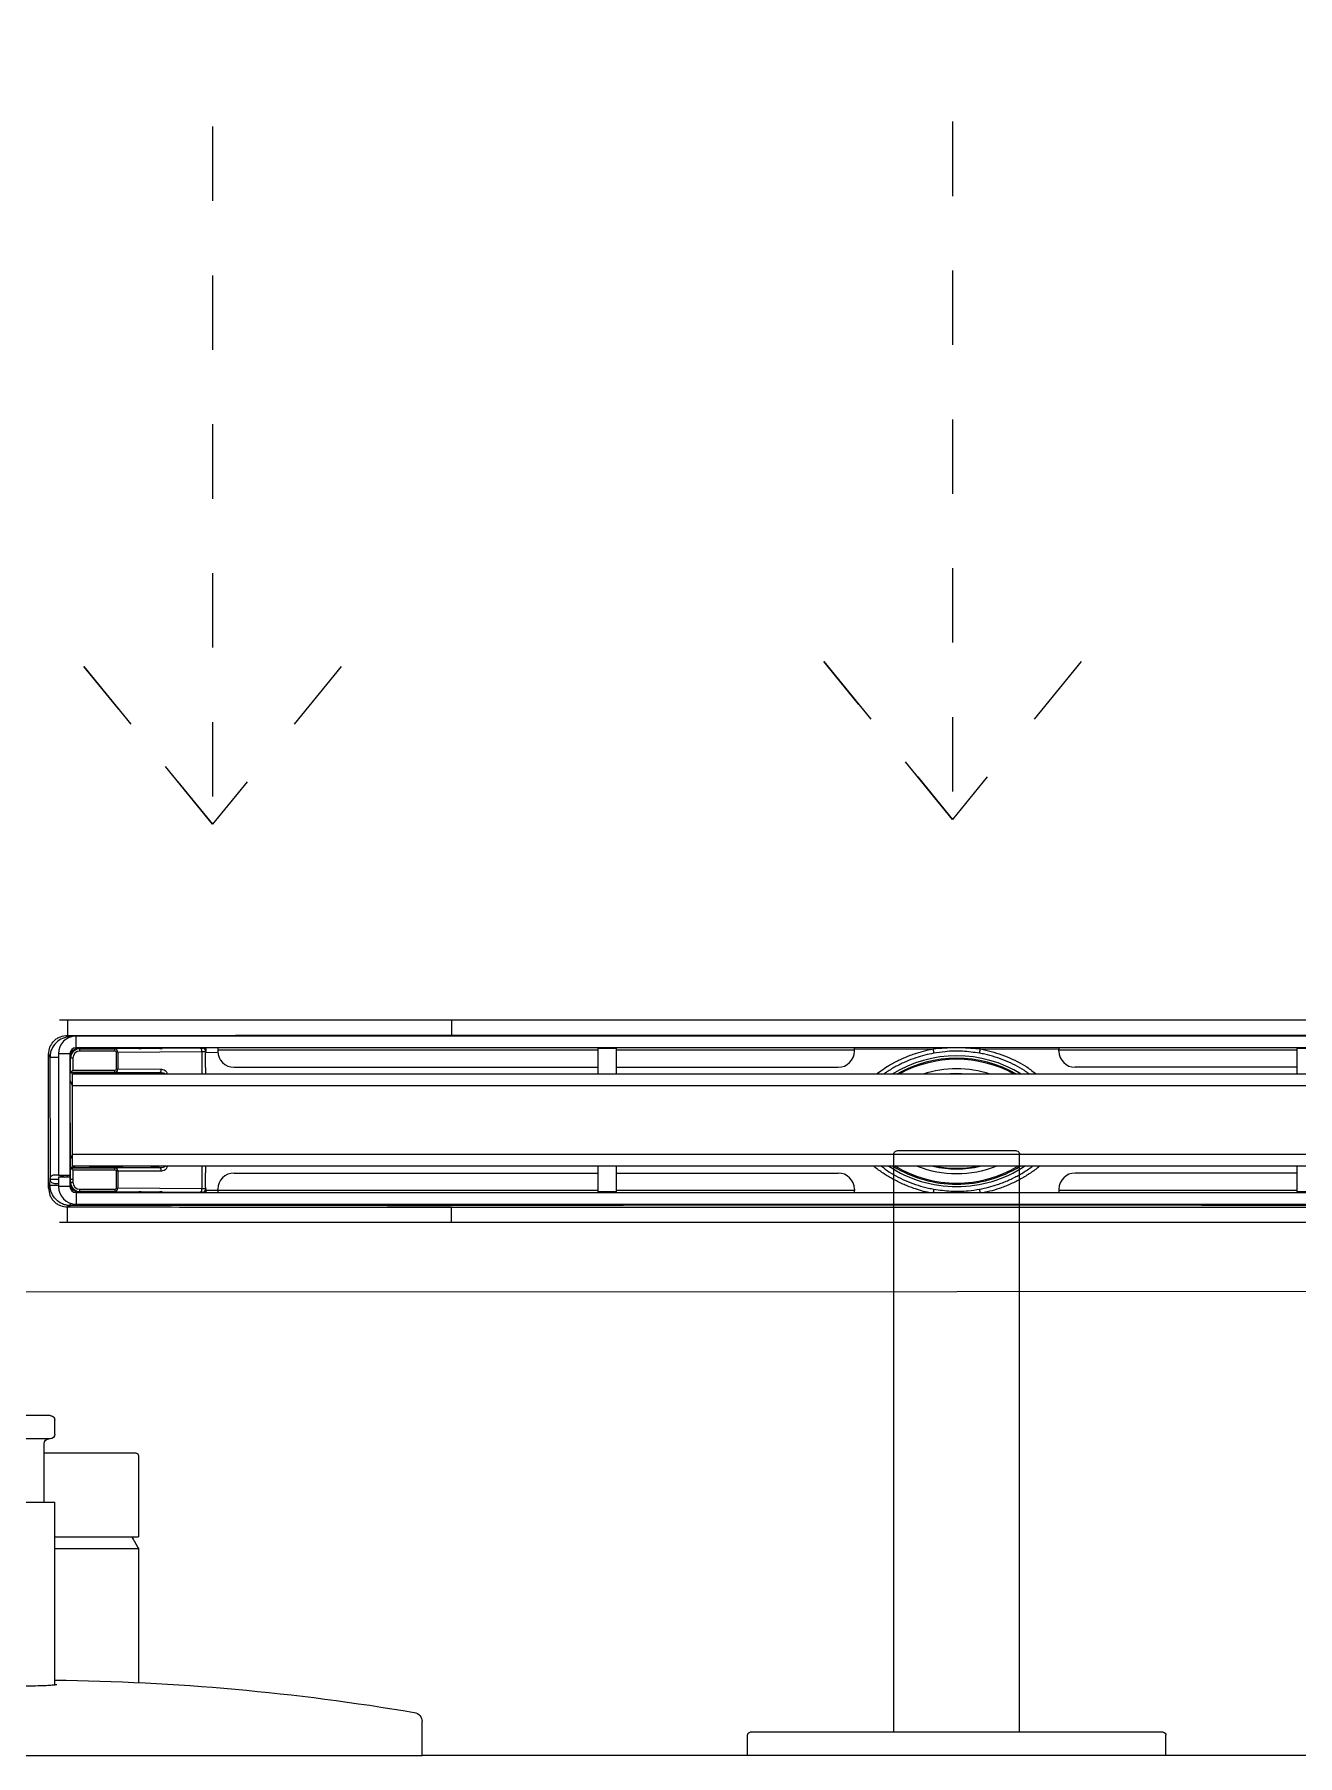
# Model space of a CAD drawing. Header units: millimetres. Extents: x 699029 to 727993, y 4486031 to 4516039.
# Drawn here: x 723900.01 to 723927.18, y 4490904.51 to 4490941.51 of the extents above; entities that cross this region are included whole.
import ezdxf

# ---------------------------------------------------------------- set-up
doc = ezdxf.new("R2010")
doc.units = ezdxf.units.MM
doc.set_wipeout_variables(frame=1)
doc.linetypes.add('AI-Linetype-22', pattern=[3.2004, 1.6002, -1.6002])
doc.layers.add('Deko_Vitrifiye', color=135, linetype='Continuous')
doc.layers.add('Deko_Zemin Seramik5', color=155, linetype='Continuous')

# ---------------------------------------------------------------- blocks, each defined once
blk = doc.blocks.new('A$C7972de8d')
at = {"linetype": 'Continuous'}
blk.add_wipeout([(983.72, 415), (991.03, 415), (991.59, 415.08), (992.01, 415.25), (992.33, 415.47), (992.57, 415.72), (992.74, 415.96), (992.88, 416.24), (992.98, 416.53), (993.55, 419.92), (994.38, 425.25), (994.97, 429.29), (995.91, 436.16), (997.1, 446.24), (997.99, 455.2), (999, 468.35), (999.42, 476), (1028.22, 476), (1030.72, 477.47), (1030.72, 476), (1048.22, 476), (1048.35, 476.02), (1048.43, 476.04), (1048.52, 476.1), (1048.58, 476.15), (1048.63, 476.21), (1048.67, 476.29), (1048.71, 476.38), (1048.72, 476.48), (1048.72, 476.58), (1048.72, 496.25), (1050.72, 496.25), (1050.91, 496.25), (1051.1, 496.21), (1051.21, 496.17), (1051.34, 496.11), (1051.42, 496.05), (1051.5, 495.98), (1051.59, 495.89), (1051.66, 495.79), (1051.7, 495.72), (1051.74, 495.65), (1051.77, 495.58), (1051.79, 495.5), (1051.81, 495.42), (1051.82, 495.34), (1051.82, 495.25), (1051.82, 495), (1051.84, 494.8), (1051.87, 494.7), (1051.92, 494.57), (1051.97, 494.48), (1052.03, 494.39), (1052.11, 494.29), (1052.25, 494.18), (1052.37, 494.11), (1052.51, 494.05), (1052.67, 494.01), (1052.89, 494), (1055.82, 494), (1055.94, 494.01), (1056.03, 494.02), (1056.09, 494.04), (1056.18, 494.07), (1056.26, 494.1), (1056.33, 494.14), (1056.44, 494.21), (1056.5, 494.27), (1056.58, 494.34), (1056.62, 494.4), (1056.68, 494.48), (1056.73, 494.59), (1056.77, 494.68), (1056.8, 494.77), (1056.81, 494.86), (1056.82, 495), (1056.82, 495.49), (1056.82, 497.21), (1056.82, 505), (1056.81, 505.15), (1056.79, 505.24), (1056.76, 505.34), (1056.73, 505.43), (1056.67, 505.53), (1056.59, 505.64), (1056.53, 505.71), (1056.46, 505.77), (1056.38, 505.83), (1056.33, 505.86), (1056.23, 505.91), (1056.12, 505.95), (1056.03, 505.98), (1055.91, 506), (1055.72, 506), (1055.53, 506), (1052.82, 506), (1052.75, 506), (1052.63, 505.98), (1052.52, 505.95), (1052.35, 505.88), (1052.22, 505.8), (1052.11, 505.71), (1052.04, 505.63), (1051.96, 505.51), (1051.9, 505.39), (1051.85, 505.24), (1051.83, 505.15), (1051.82, 505.05), (1051.82, 504.75), (1051.81, 504.57), (1051.76, 504.41), (1051.65, 504.2), (1051.53, 504.04), (1051.38, 503.92), (1051.2, 503.82), (1051.01, 503.77), (1050.89, 503.75), (1050.67, 503.75), (1048.72, 503.75), (1048.72, 523.5), (1048.72, 523.57), (1048.7, 523.66), (1048.66, 523.75), (1048.63, 523.79), (1048.6, 523.83), (1048.58, 523.85), (1048.5, 523.92), (1048.41, 523.96), (1048.38, 523.97), (1048.32, 523.99), (1048.22, 524), (1048.12, 524), (1030.72, 524), (1030.72, 522.53), (1028.22, 524), (999.42, 524), (999.16, 528.98), (998.84, 533.99), (998.29, 541.34), (997.6, 548.94), (996.47, 559.32), (995.57, 566.42), (994.63, 573.1), (993.74, 578.84), (993.01, 583.33), (992.84, 583.86), (992.57, 584.28), (992.33, 584.53), (991.91, 584.8), (991.34, 584.98), (991.03, 585), (983.72, 585)], dxfattribs=at).dxf.layer = 'Deko_Vitrifiye'
at = {"layer": 'Deko_Vitrifiye', "linetype": 'Continuous'}
for p, q in [((983.72, 415), (983.72, 585)), ((983.72, 585), (991.03, 585)), ((1028.22, 524), (999.33, 524)), ((1028.22, 506), (1028.22, 524)), ((1048.22, 524), (1030.72, 524)), ((1030.72, 506), (1030.72, 524)), ((1048.72, 523.5), (1048.72, 503.75)), ((998.95, 506), (1038.22, 506)), ((1038.22, 494), (1038.22, 506)), ((1038.22, 503.75), (1050.82, 503.75)), ((1051.82, 505), (1051.82, 495)), ((1052.82, 506), (1055.82, 506)), ((1056.82, 505), (1056.82, 495)), ((1038.22, 496.25), (1050.82, 496.25)), ((1048.72, 496.25), (1048.72, 476.5)), ((998.95, 494), (1038.22, 494)), ((1028.22, 494), (1028.22, 476)), ((1030.72, 494), (1030.72, 476)), ((1052.82, 494), (1055.82, 494)), ((1028.22, 476), (999.33, 476)), ((1048.22, 476), (1030.72, 476)), ((983.72, 415), (991.03, 415))]:
    blk.add_line(p, q, dxfattribs=at)
for points in [[(998.73, 500), (998.73, 500.18), (998.74, 500.75), (998.74, 501.31), (998.75, 501.85), (998.76, 502.37), (998.77, 502.86), (998.78, 503.32), (998.8, 503.76), (998.82, 504.16), (998.84, 504.54), (998.86, 504.88), (998.88, 505.19), (998.9, 505.47), (998.92, 505.71), (998.94, 505.93), (998.96, 506.11), (998.98, 506.25), (999, 506.37), (999.02, 506.45), (999.02, 506.46)], [(999.03, 493.51), (999.03, 493.52), (999.02, 493.56), (999, 493.64), (998.98, 493.75), (998.96, 493.9), (998.94, 494.09), (998.92, 494.3), (998.9, 494.55), (998.87, 494.83), (998.85, 495.14), (998.84, 495.48), (998.82, 495.85), (998.8, 496.25), (998.78, 496.68), (998.77, 497.14), (998.76, 497.62), (998.75, 498.13), (998.74, 498.67), (998.74, 499.22), (998.73, 499.79), (998.73, 500)]]:
    blk.add_lwpolyline(points, dxfattribs=at)
for centre, radius, start, end in [((991.03, 583), 2, 9.5941, 90), ((500, 500), 500, 0.6879, 9.5941), ((1015.76, 499.93), 27.1, 56.4313, 62.6265), ((1048.22, 523.5), 0.5, 0, 90), ((1050.82, 504.75), 1, 270, 0), ((1052.82, 505), 1, 90, 180), ((1055.82, 505), 1, 0, 90), ((1050.82, 495.25), 1, 0, 90), ((500, 500), 500, 350.4059, 359.3121), ((1052.82, 495), 1, 180, 270), ((1055.82, 495), 1, 270, 0), ((1015.76, 500.07), 27.1, 297.3735, 303.5687), ((1048.22, 476.5), 0.5, 270, 0), ((991.03, 417), 2, 270, 350.4059)]:
    blk.add_arc(centre, radius, start, end, dxfattribs=at)
blk = doc.blocks.new('A$C29e923fa')
at = {"layer": 'Deko_Vitrifiye', "linetype": 'Continuous'}
for p, q in [((0, 90), (0, 0)), ((0, 90), (4.4, 90)), ((5, 89.4), (5, 0.6)), ((5, 58.5), (129.4, 58.5)), ((130, 57.9), (130, 32.1)), ((5, 31.5), (129.4, 31.5)), ((0, 0), (4.4, 0))]:
    blk.add_line(p, q, dxfattribs=at)
for centre, start, end in [((4.4, 89.4), 0, 90), ((129.4, 57.9), 0, 90), ((129.4, 32.1), 270, 0), ((4.4, 0.6), 270, 0)]:
    blk.add_arc(centre, 0.6, start, end, dxfattribs=at)

msp = doc.modelspace()

# ---------------------------------------------------------------- linework, layer by layer
at = {"layer": 'Deko_Zemin Seramik5'}
for p, q in [((723939.152, 4490920.316), (723900.552, 4490920.316)), ((723900.793, 4490919.961), (723900.725, 4490919.989)), ((723900.909, 4490919.724), (723900.909, 4490919.974)), ((723938.795, 4490919.974), (723900.909, 4490919.974)), ((723908.984, 4490919.996), (723930.72, 4490919.996)), ((723900.321, 4490916.707), (723900.321, 4490919.585)), ((723900.321, 4490919.585), (723900.349, 4490919.517)), ((723900.779, 4490919.594), (723900.529, 4490919.594)), ((723900.529, 4490919.594), (723900.529, 4490916.979)), ((723900.779, 4490919.594), (723900.779, 4490916.979)), ((723938.795, 4490919.724), (723900.909, 4490919.724)), ((723900.992, 4490919.703), (723900.98, 4490919.716)), ((723902.131, 4490919.716), (723900.98, 4490919.716)), ((723900.992, 4490919.653), (723900.992, 4490919.703)), ((723900.992, 4490919.703), (723901.745, 4490919.703)), ((723901.745, 4490919.653), (723900.992, 4490919.653)), ((723903.578, 4490919.715), (723901.745, 4490919.703)), ((723901.745, 4490919.653), (723901.745, 4490919.703)), ((723901.808, 4490919.633), (723901.779, 4490919.633)), ((723901.779, 4490919.262), (723901.779, 4490919.633)), ((723901.808, 4490919.633), (723903.619, 4490919.645)), ((723901.808, 4490919.633), (723901.808, 4490919.262)), ((723902.131, 4490919.724), (723902.131, 4490919.716)), ((723902.26, 4490919.718), (723902.131, 4490919.718)), ((723902.26, 4490919.724), (723902.26, 4490919.711)), ((723902.26, 4490919.711), (723902.261, 4490919.71)), ((723902.261, 4490919.71), (723902.261, 4490919.724)), ((723902.311, 4490919.724), (723902.311, 4490919.709)), ((723902.71, 4490919.709), (723902.311, 4490919.709)), ((723902.71, 4490919.709), (723902.71, 4490919.724)), ((723902.76, 4490919.724), (723902.76, 4490919.71)), ((723902.761, 4490919.711), (723902.76, 4490919.71)), ((723902.76, 4490919.71), (723902.76, 4490919.71)), ((723902.761, 4490919.711), (723902.761, 4490919.724)), ((723902.89, 4490919.718), (723902.761, 4490919.718)), ((723902.89, 4490919.716), (723902.89, 4490919.724)), ((723903.632, 4490919.716), (723902.89, 4490919.716)), ((723903.586, 4490919.713), (723903.578, 4490919.715)), ((723903.594, 4490919.709), (723903.586, 4490919.713)), ((723903.601, 4490919.703), (723903.594, 4490919.709)), ((723903.607, 4490919.694), (723903.601, 4490919.703)), ((723903.612, 4490919.683), (723903.607, 4490919.694)), ((723903.616, 4490919.671), (723903.612, 4490919.683)), ((723903.618, 4490919.658), (723903.616, 4490919.671)), ((723903.619, 4490919.645), (723903.618, 4490919.658)), ((723903.619, 4490919.645), (723903.619, 4490919.159)), ((723903.632, 4490919.716), (723903.632, 4490919.716)), ((723903.697, 4490919.299), (723903.697, 4490919.615)), ((723903.702, 4490919.724), (723903.702, 4490919.646)), ((723903.702, 4490919.615), (723903.702, 4490919.646)), ((723903.702, 4490919.646), (723903.702, 4490919.646)), ((723903.702, 4490919.626), (723903.964, 4490919.629)), ((723903.959, 4490919.724), (723903.959, 4490919.678)), ((723903.959, 4490919.678), (723903.959, 4490919.654)), ((723903.959, 4490919.678), (723912.134, 4490919.678)), ((723912.134, 4490919.709), (723912.134, 4490919.159)), ((723912.534, 4490919.709), (723912.134, 4490919.709)), ((723912.164, 4490919.724), (723912.164, 4490919.709)), ((723912.504, 4490919.709), (723912.504, 4490919.724)), ((723912.534, 4490919.159), (723912.534, 4490919.709)), ((723912.534, 4490919.678), (723917.652, 4490919.678)), ((723917.652, 4490919.678), (723917.652, 4490919.724)), ((723917.652, 4490919.697), (723919.343, 4490919.698)), ((723917.652, 4490919.654), (723917.652, 4490919.678)), ((723920.045, 4490919.724), (723920.361, 4490919.698)), ((723920.361, 4490919.698), (723922.052, 4490919.697)), ((723922.052, 4490919.724), (723922.052, 4490919.678)), ((723922.052, 4490919.654), (723922.052, 4490919.678)), ((723922.052, 4490919.678), (723927.17, 4490919.678)), ((723927.17, 4490919.709), (723927.17, 4490919.159)), ((723927.57, 4490919.709), (723927.17, 4490919.709)), ((723900.349, 4490919.517), (723900.352, 4490916.912)), ((723900.78, 4490919.516), (723900.792, 4490919.503)), ((723900.78, 4490919.048), (723900.78, 4490919.516)), ((723900.786, 4490919.186), (723900.792, 4490919.192)), ((723901.203, 4490919.186), (723900.786, 4490919.186)), ((723900.786, 4490919.012), (723900.786, 4490919.184)), ((723900.786, 4490919.184), (723900.874, 4490919.184)), ((723900.842, 4490919.503), (723900.792, 4490919.503)), ((723900.792, 4490919.192), (723900.792, 4490919.503)), ((723900.842, 4490919.242), (723900.792, 4490919.192)), ((723901.745, 4490919.192), (723900.792, 4490919.192)), ((723900.842, 4490919.503), (723900.842, 4490919.242)), ((723900.842, 4490919.242), (723901.745, 4490919.242)), ((723900.874, 4490919.184), (723900.886, 4490919.159)), ((723901.203, 4490919.186), (723901.208, 4490919.191)), ((723901.208, 4490919.191), (723901.308, 4490919.191)), ((723901.307, 4490919.191), (723901.307, 4490919.184)), ((723901.307, 4490919.191), (723901.307, 4490919.184)), ((723901.307, 4490919.184), (723901.308, 4490919.184)), ((723901.308, 4490919.191), (723901.308, 4490919.191)), ((723901.308, 4490919.191), (723901.308, 4490919.184)), ((723901.308, 4490919.184), (723901.358, 4490919.184)), ((723901.358, 4490919.192), (723901.753, 4490919.192)), ((723901.358, 4490919.192), (723901.358, 4490919.184)), ((723901.358, 4490919.184), (723901.758, 4490919.184)), ((723901.358, 4490919.184), (723901.358, 4490919.164)), ((723901.745, 4490919.192), (723901.745, 4490919.242)), ((723901.745, 4490919.192), (723901.753, 4490919.192)), ((723901.758, 4490919.192), (723901.758, 4490919.184)), ((723901.758, 4490919.184), (723901.808, 4490919.184)), ((723901.758, 4490919.164), (723901.758, 4490919.184)), ((723901.808, 4490919.262), (723901.779, 4490919.262)), ((723901.806, 4490919.191), (723902.697, 4490919.186)), ((723902.738, 4490919.256), (723901.808, 4490919.262)), ((723901.808, 4490919.184), (723901.808, 4490919.191)), ((723901.808, 4490919.191), (723901.808, 4490919.184)), ((723901.808, 4490919.191), (723901.913, 4490919.191)), ((723901.808, 4490919.191), (723901.808, 4490919.191)), ((723901.808, 4490919.191), (723901.808, 4490919.184)), ((723901.808, 4490919.184), (723901.808, 4490919.184)), ((723901.913, 4490919.191), (723901.918, 4490919.186)), ((723902.697, 4490919.186), (723901.918, 4490919.186)), ((723902.524, 4490919.159), (723902.535, 4490919.184)), ((723902.535, 4490919.184), (723902.697, 4490919.184)), ((723902.686, 4490919.159), (723902.697, 4490919.184)), ((723902.705, 4490919.187), (723902.697, 4490919.186)), ((723902.712, 4490919.191), (723902.705, 4490919.187)), ((723902.719, 4490919.198), (723902.712, 4490919.191)), ((723902.726, 4490919.206), (723902.719, 4490919.198)), ((723902.731, 4490919.217), (723902.726, 4490919.206)), ((723902.735, 4490919.229), (723902.731, 4490919.217)), ((723902.737, 4490919.242), (723902.735, 4490919.229)), ((723902.738, 4490919.256), (723902.737, 4490919.242)), ((723903.702, 4490919.159), (723903.702, 4490919.298)), ((723904.309, 4490919.305), (723912.134, 4490919.305)), ((723912.534, 4490919.305), (723917.302, 4490919.305)), ((723927.17, 4490919.305), (723922.402, 4490919.305)), ((723900.78, 4490919.048), (723900.779, 4490919.048)), ((723900.784, 4490919.044), (723900.78, 4490919.048)), ((723900.784, 4490919.042), (723900.784, 4490919.044)), ((723900.784, 4490918.675), (723900.784, 4490919.042)), ((723900.786, 4490919.012), (723900.786, 4490919.012)), ((723900.786, 4490918.625), (723900.786, 4490919.012)), ((723900.786, 4490919.012), (723900.834, 4490918.902)), ((723900.786, 4490919.012), (723900.834, 4490918.902)), ((723938.87, 4490919.159), (723900.834, 4490919.159)), ((723900.834, 4490918.909), (723900.834, 4490919.159)), ((723938.87, 4490918.909), (723900.834, 4490918.909)), ((723900.834, 4490917.428), (723900.834, 4490918.909)), ((723901.203, 4490919.166), (723901.319, 4490919.166)), ((723901.328, 4490919.164), (723901.327, 4490919.164)), ((723901.358, 4490919.164), (723901.328, 4490919.164)), ((723901.758, 4490919.164), (723901.358, 4490919.164)), ((723901.788, 4490919.164), (723901.758, 4490919.164)), ((723901.788, 4490919.164), (723901.788, 4490919.164)), ((723901.797, 4490919.166), (723901.918, 4490919.166)), ((723919.824, 4490919.171), (723919.611, 4490919.159)), ((723920.092, 4490919.159), (723919.824, 4490919.171)), ((723900.785, 4490918.675), (723900.779, 4490918.675)), ((723900.779, 4490918.625), (723900.786, 4490918.625)), ((723900.781, 4490918.225), (723900.779, 4490918.225)), ((723900.779, 4490918.175), (723900.78, 4490918.175)), ((723900.78, 4490918.161), (723900.779, 4490918.161)), ((723900.779, 4490918.111), (723900.781, 4490918.111)), ((723900.781, 4490917.124), (723900.781, 4490918.225)), ((723900.781, 4490918.111), (723900.781, 4490916.724)), ((723900.786, 4490917.711), (723900.779, 4490917.711)), ((723900.786, 4490917.324), (723900.786, 4490917.711)), ((723900.779, 4490917.661), (723900.785, 4490917.661)), ((723900.784, 4490917.294), (723900.784, 4490917.661)), ((723900.834, 4490917.435), (723900.786, 4490917.324)), ((723900.834, 4490917.434), (723900.786, 4490917.324)), ((723938.87, 4490917.428), (723900.834, 4490917.428)), ((723900.834, 4490917.178), (723900.834, 4490917.428)), ((723900.779, 4490916.979), (723900.529, 4490916.979)), ((723900.728, 4490916.939), (723900.728, 4490916.979)), ((723900.779, 4490917.288), (723900.78, 4490917.288)), ((723900.779, 4490917.124), (723900.781, 4490917.124)), ((723900.78, 4490917.288), (723900.784, 4490917.292)), ((723900.78, 4490916.821), (723900.78, 4490917.288)), ((723900.784, 4490917.292), (723900.784, 4490917.294)), ((723900.786, 4490917.324), (723900.786, 4490917.324)), ((723900.786, 4490917.152), (723900.786, 4490917.324)), ((723900.874, 4490917.152), (723900.786, 4490917.152)), ((723900.792, 4490917.145), (723900.786, 4490917.151)), ((723900.786, 4490917.151), (723901.203, 4490917.151)), ((723900.792, 4490917.145), (723901.745, 4490917.145)), ((723900.792, 4490917.145), (723900.842, 4490917.095)), ((723900.792, 4490916.833), (723900.792, 4490917.145)), ((723938.87, 4490917.178), (723900.834, 4490917.178)), ((723900.842, 4490917.095), (723900.842, 4490916.833)), ((723901.745, 4490917.095), (723900.842, 4490917.095)), ((723900.886, 4490917.178), (723900.874, 4490917.152)), ((723901.319, 4490917.17), (723901.203, 4490917.17)), ((723901.208, 4490917.146), (723901.203, 4490917.151)), ((723901.308, 4490917.146), (723901.208, 4490917.146)), ((723901.307, 4490917.152), (723901.307, 4490917.146)), ((723901.308, 4490917.152), (723901.307, 4490917.152)), ((723901.307, 4490917.152), (723901.307, 4490917.146)), ((723901.308, 4490917.152), (723901.308, 4490917.145)), ((723901.358, 4490917.152), (723901.308, 4490917.152)), ((723901.308, 4490917.145), (723901.308, 4490917.146)), ((723901.327, 4490917.172), (723901.328, 4490917.172)), ((723901.328, 4490917.172), (723901.358, 4490917.172)), ((723901.358, 4490917.152), (723901.358, 4490917.172)), ((723901.358, 4490917.172), (723901.758, 4490917.172)), ((723901.358, 4490917.152), (723901.358, 4490917.145)), ((723901.758, 4490917.152), (723901.358, 4490917.152)), ((723901.753, 4490917.145), (723901.358, 4490917.145)), ((723901.745, 4490917.095), (723901.745, 4490917.145)), ((723901.753, 4490917.145), (723901.745, 4490917.145)), ((723901.758, 4490917.152), (723901.758, 4490917.172)), ((723901.758, 4490917.172), (723901.788, 4490917.172)), ((723901.758, 4490917.152), (723901.758, 4490917.145)), ((723901.808, 4490917.152), (723901.758, 4490917.152)), ((723901.779, 4490916.703), (723901.779, 4490917.075)), ((723901.779, 4490917.075), (723901.808, 4490917.075)), ((723901.788, 4490917.172), (723901.788, 4490917.172)), ((723901.918, 4490917.17), (723901.797, 4490917.17)), ((723902.697, 4490917.151), (723901.806, 4490917.145)), ((723901.808, 4490917.146), (723901.808, 4490917.152)), ((723901.808, 4490917.152), (723901.808, 4490917.145)), ((723901.808, 4490917.152), (723901.808, 4490917.152)), ((723901.808, 4490917.152), (723901.808, 4490917.146)), ((723901.808, 4490917.146), (723901.808, 4490917.145)), ((723901.913, 4490917.146), (723901.808, 4490917.146)), ((723901.808, 4490917.075), (723902.738, 4490917.081)), ((723901.808, 4490917.075), (723901.808, 4490916.703)), ((723901.918, 4490917.151), (723901.913, 4490917.146)), ((723901.918, 4490917.151), (723902.697, 4490917.151)), ((723902.535, 4490917.152), (723902.524, 4490917.178)), ((723902.697, 4490917.152), (723902.535, 4490917.152)), ((723902.697, 4490917.152), (723902.686, 4490917.178)), ((723902.697, 4490917.151), (723902.705, 4490917.149)), ((723902.705, 4490917.149), (723902.712, 4490917.145)), ((723902.712, 4490917.145), (723902.719, 4490917.139)), ((723902.719, 4490917.139), (723902.726, 4490917.13)), ((723902.726, 4490917.13), (723902.731, 4490917.119)), ((723902.731, 4490917.119), (723902.735, 4490917.107)), ((723902.735, 4490917.107), (723902.737, 4490917.094)), ((723902.737, 4490917.094), (723902.738, 4490917.081)), ((723903.619, 4490917.178), (723903.619, 4490916.692)), ((723903.697, 4490916.723), (723903.697, 4490917.038)), ((723903.702, 4490917.038), (723903.702, 4490917.178)), ((723904.309, 4490917.031), (723912.134, 4490917.031)), ((723912.134, 4490917.178), (723912.134, 4490916.628)), ((723912.534, 4490916.628), (723912.534, 4490917.178)), ((723912.534, 4490917.031), (723917.302, 4490917.031)), ((723920.28, 4490917.167), (723920.286, 4490917.178)), ((723920.328, 4490917.177), (723920.28, 4490917.167)), ((723920.332, 4490917.178), (723920.328, 4490917.177)), ((723927.17, 4490917.031), (723922.402, 4490917.031)), ((723927.17, 4490917.178), (723927.17, 4490916.628)), ((723900.321, 4490916.707), (723900.349, 4490916.775)), ((723900.349, 4490916.775), (723900.352, 4490916.89)), ((723900.352, 4490916.912), (723900.352, 4490916.901)), ((723900.352, 4490916.89), (723900.352, 4490916.901)), ((723900.779, 4490916.939), (723900.529, 4490916.939)), ((723900.529, 4490916.939), (723900.529, 4490916.743)), ((723900.779, 4490916.743), (723900.529, 4490916.743)), ((723900.779, 4490916.939), (723900.779, 4490916.743)), ((723900.779, 4490916.901), (723900.834, 4490916.901)), ((723900.781, 4490916.724), (723900.779, 4490916.724)), ((723900.792, 4490916.833), (723900.78, 4490916.821)), ((723900.792, 4490916.833), (723900.842, 4490916.833)), ((723900.909, 4490916.613), (723900.909, 4490916.363)), ((723900.909, 4490916.613), (723938.795, 4490916.613)), ((723900.98, 4490916.621), (723900.992, 4490916.633)), ((723900.98, 4490916.621), (723902.131, 4490916.621)), ((723900.992, 4490916.683), (723901.745, 4490916.683)), ((723900.992, 4490916.633), (723900.992, 4490916.683)), ((723901.745, 4490916.633), (723900.992, 4490916.633)), ((723901.745, 4490916.683), (723901.745, 4490916.633)), ((723901.745, 4490916.633), (723903.578, 4490916.622)), ((723901.779, 4490916.703), (723901.808, 4490916.703)), ((723903.619, 4490916.692), (723901.808, 4490916.703)), ((723902.131, 4490916.621), (723902.131, 4490916.613)), ((723902.131, 4490916.618), (723902.26, 4490916.618)), ((723902.261, 4490916.627), (723902.26, 4490916.626)), ((723902.26, 4490916.626), (723902.26, 4490916.613)), ((723902.261, 4490916.613), (723902.261, 4490916.627)), ((723902.311, 4490916.627), (723902.71, 4490916.627)), ((723902.311, 4490916.627), (723902.311, 4490916.613)), ((723902.71, 4490916.613), (723902.71, 4490916.627)), ((723902.76, 4490916.627), (723902.76, 4490916.626)), ((723902.76, 4490916.627), (723902.76, 4490916.613)), ((723902.76, 4490916.626), (723902.761, 4490916.626)), ((723902.761, 4490916.613), (723902.761, 4490916.626)), ((723902.761, 4490916.618), (723902.89, 4490916.618)), ((723902.89, 4490916.621), (723903.632, 4490916.621)), ((723902.89, 4490916.613), (723902.89, 4490916.621)), ((723903.578, 4490916.622), (723903.586, 4490916.623)), ((723903.586, 4490916.623), (723903.594, 4490916.627)), ((723903.594, 4490916.627), (723903.601, 4490916.634)), ((723903.601, 4490916.634), (723903.607, 4490916.642)), ((723903.607, 4490916.642), (723903.612, 4490916.653)), ((723903.612, 4490916.653), (723903.616, 4490916.665)), ((723903.616, 4490916.665), (723903.618, 4490916.678)), ((723903.618, 4490916.678), (723903.619, 4490916.692)), ((723903.632, 4490916.621), (723903.632, 4490916.621)), ((723903.702, 4490916.691), (723903.702, 4490916.723)), ((723903.702, 4490916.691), (723903.702, 4490916.691)), ((723903.702, 4490916.691), (723903.702, 4490916.613)), ((723903.702, 4490916.666), (723903.959, 4490916.663)), ((723903.959, 4490916.658), (723903.959, 4490916.683)), ((723903.959, 4490916.658), (723903.959, 4490916.613)), ((723912.134, 4490916.658), (723903.959, 4490916.658)), ((723912.534, 4490916.628), (723912.134, 4490916.628)), ((723912.164, 4490916.628), (723912.164, 4490916.613)), ((723912.504, 4490916.613), (723912.504, 4490916.628)), ((723917.652, 4490916.658), (723912.534, 4490916.658)), ((723917.652, 4490916.683), (723917.652, 4490916.658)), ((723917.652, 4490916.613), (723917.652, 4490916.658)), ((723922.052, 4490916.683), (723922.052, 4490916.658)), ((723922.052, 4490916.658), (723922.052, 4490916.613)), ((723927.17, 4490916.658), (723922.052, 4490916.658)), ((723927.57, 4490916.628), (723927.17, 4490916.628)), ((723900.793, 4490916.331), (723900.725, 4490916.303)), ((723900.909, 4490916.363), (723938.795, 4490916.363)), ((723908.984, 4490916.295), (723930.72, 4490916.295)), ((723900.552, 4490915.976), (723939.152, 4490915.976))]:
    msp.add_line(p, q, dxfattribs=at)
msp.add_lwpolyline([(723959.851, 4491061.895), (723959.851, 4490904.508), (723879.852, 4490904.508), (723879.852, 4491086.895)], dxfattribs=at)
msp.add_lwpolyline([(723949.851, 4491061.895), (723949.851, 4490916.483, -0.414145), (723947.851, 4490914.483), (723891.852, 4490914.468, -0.414282), (723889.851, 4490916.468), (723889.851, 4491061.895)], format="xyb", close=True, dxfattribs=at)
at = {"layer": 'Deko_Zemin Seramik5', "linetype": 'AI-Linetype-22'}
for points in [[(723919.761, 4490939.635), (723919.761, 4490924.635), (723916.994, 4490928.025)], [(723903.844, 4490939.529), (723903.844, 4490924.529), (723901.077, 4490927.919)], [(723901.077, 4490927.919), (723903.844, 4490924.529)], [(723906.612, 4490927.919), (723903.844, 4490924.529)], [(723916.994, 4490928.025), (723919.761, 4490924.635)], [(723922.528, 4490928.025), (723919.761, 4490924.635)]]:
    msp.add_lwpolyline(points, dxfattribs=at)
at = {"layer": 'Deko_Zemin Seramik5'}
for centre, radius, start, end in [((723900.909, 4490919.594), 0.38, 90, 180), ((723900.909, 4490919.594), 0.13, 90, 180), ((723903.632, 4490919.646), 0.07, 0.0011, 90.0011), ((723904.308, 4490919.654), 0.349, 180.1094, 270.109), ((723917.303, 4490919.654), 0.349, 269.891, 359.8906), ((723920.909, 4490919.959), 1.587, 189.4951, 192.8248), ((723918.795, 4490919.959), 1.587, 347.1752, 350.5049), ((723922.401, 4490919.654), 0.349, 180.1094, 270.109), ((723901.327, 4490919.184), 0.02, 179.9989, 269.9989), ((723901.328, 4490919.184), 0.02, 179.9989, 269.9989), ((723901.788, 4490919.184), 0.02, 270.0011, 0.0011), ((723901.788, 4490919.184), 0.02, 270.0011, 0.0011), ((723919.852, 4490916.901), 2.65, 58.4105, 121.5895), ((723919.852, 4490916.901), 2.6, 60.2506, 119.7494), ((723919.852, 4490916.901), 2.575, 61.2389, 118.7611), ((723919.852, 4490916.901), 2.37, 72.26, 107.74), ((723901.327, 4490917.152), 0.02, 90.0011, 180.0011), ((723901.328, 4490917.152), 0.02, 90.0011, 180.0011), ((723901.788, 4490917.152), 0.02, 359.9989, 89.9989), ((723901.788, 4490917.152), 0.02, 359.9989, 89.9989), ((723904.308, 4490916.682), 0.349, 89.891, 179.8906), ((723917.303, 4490916.682), 0.349, 0.1094, 90.109), ((723919.852, 4490919.39), 2.65, 236.6126, 270), ((723919.852, 4490919.39), 2.6, 238.3235, 270), ((723919.852, 4490919.39), 2.575, 239.2368, 300.7632), ((723919.852, 4490919.39), 2.37, 249.0038, 290.9962), ((723919.852, 4490919.39), 2.27, 257.0856, 282.9144), ((723919.852, 4490919.39), 2.256, 258.7522, 281.1216), ((723919.852, 4490919.39), 2.65, 270, 303.3874), ((723919.852, 4490919.39), 2.6, 270, 301.6765), ((723922.401, 4490916.682), 0.349, 89.891, 179.8906), ((723900.909, 4490916.743), 0.38, 180, 270), ((723900.909, 4490916.743), 0.13, 180, 270), ((723903.632, 4490916.691), 0.07, 269.9989, 359.9989), ((723920.319, 4490916.455), 0.985, 166.5189, 170.7824), ((723919.385, 4490916.455), 0.985, 9.2176, 13.4811)]:
    msp.add_arc(centre, radius, start, end, dxfattribs=at)
for centre, major_axis, ratio, start_param, end_param in [((723900.98, 4490919.516), (0.141, -0.141), 0.999924, 2.356233, 3.926953), ((723900.992, 4490919.503), (-0.141, 0.141), 0.999962, 5.497825, 7.068545), ((723900.992, 4490919.503), (0.106, -0.106), 0.999924, 2.356233, 3.926953), ((723901.745, 4490919.633), (0.0004, -0.07), 0.905934, 1.56707, 3.130806), ((723901.745, 4490919.633), (0.034, 0.0002), 0.587778, 6.279459, 7.843195), ((723902.311, 4490919.71), (-0.05, 0), 0.008727, 0.008727, 1.570796), ((723902.71, 4490919.71), (-0.05, 0), 0.008727, 1.570805, 3.132866), ((723903.502, 4490919.716), (-0.13, 0), 0.008727, 2.199115, 3.141593), ((723903.502, 4490919.646), (-0.2, 0), 0.005672, 2.199115, 3.141593), ((723903.632, 4490919.646), (0, -0.07), 0.999962, 1.570796, 3.141593), ((723903.502, 4490919.615), (-0.2, 0), 0.003491, 2.916668, 3.141593), ((723900.786, 4490919.156), (0, -0.03), 0.008727, 3.150319, 3.456411), ((723900.887, 4490919.156), (0.0131, -0.03), 0.008001, 1.567311, 2.823289), ((723901.203, 4490919.156), (0, -0.03), 0.008727, 3.150319, 4.712389), ((723901.358, 4490919.191), (-0.05, 0), 0.008727, 4.712389, 6.274459), ((723901.745, 4490919.262), (-0.034, 0.0002), 0.587778, 1.581583, 3.145319), ((723901.745, 4490919.262), (-0.0004, -0.07), 0.905934, 0.010787, 1.574523), ((723901.752, 4490919.262), (-0.119, 0.001), 0.587778, 1.581583, 1.62254), ((723901.758, 4490919.191), (-0.05, 0), 0.008727, 3.150319, 3.363915), ((723901.918, 4490919.156), (0, -0.03), 0.008727, 1.570796, 3.132866), ((723902.523, 4490919.156), (-0.0125, -0.03), 0.00806, 3.459756, 4.715734), ((723902.685, 4490919.156), (-0.0125, -0.03), 0.00806, 1.574141, 2.830119), ((723902.695, 4490919.156), (-0.138, 0), 0.217963, 3.141593, 4.703662), ((723903.502, 4490919.298), (-0.2, 0), 0.003491, 3.141593, 3.366518), ((723900.785, 4490918.625), (0, -0.05), 0.008727, 1.570796, 3.141593), ((723900.785, 4490917.711), (0, -0.05), 0.008727, 0, 1.570796), ((723900.779, 4490917.024), (0.1, 0), 0.999962, 0.988457, 1.570796), ((723900.781, 4490917.024), (0.1, 0), 0.999962, 1.010172, 1.570796), ((723900.786, 4490917.181), (0, -0.03), 0.008727, 5.968367, 6.274459), ((723900.887, 4490917.181), (-0.0131, -0.03), 0.008001, 0.318304, 1.574282), ((723901.203, 4490917.181), (0, -0.03), 0.008727, 4.712389, 6.274459), ((723901.358, 4490917.145), (-0.05, 0), 0.008727, 0.008727, 1.570796), ((723901.745, 4490917.075), (0.0004, -0.07), 0.905934, 1.56707, 3.130806), ((723901.745, 4490917.075), (-0.034, -0.0002), 0.587778, 3.137866, 4.701602), ((723901.752, 4490917.075), (-0.119, -0.001), 0.587778, 4.660645, 4.701602), ((723901.758, 4490917.145), (-0.05, 0), 0.008727, 2.91927, 3.132866), ((723901.918, 4490917.181), (0, -0.03), 0.008727, 0.008727, 1.570796), ((723902.523, 4490917.181), (0.0125, -0.03), 0.00806, 4.709044, 5.965022), ((723902.685, 4490917.181), (0.0125, -0.03), 0.00806, 0.311474, 1.567451), ((723902.695, 4490917.181), (-0.138, 0), 0.217963, 1.579523, 3.141593), ((723903.502, 4490917.038), (-0.2, 0), 0.003491, 2.916668, 3.141593), ((723900.779, 4490916.824), (0.1, 0), 0.999962, 4.712389, 5.294728), ((723900.98, 4490916.821), (0.141, 0.141), 0.999924, 2.356233, 3.926953), ((723900.781, 4490916.824), (0.1, 0), 0.999962, 4.712389, 5.273014), ((723900.992, 4490916.833), (-0.141, -0.141), 0.999962, 5.497825, 7.068545), ((723900.992, 4490916.833), (0.106, 0.106), 0.999924, 2.356233, 3.926953), ((723901.745, 4490916.703), (0.034, -0.0002), 0.587778, 4.723176, 6.286912), ((723901.745, 4490916.703), (-0.0004, -0.07), 0.905934, 0.010787, 1.574523), ((723902.311, 4490916.627), (-0.05, 0), 0.008727, 4.712389, 6.274459), ((723902.71, 4490916.627), (-0.05, 0), 0.008727, 3.150319, 4.712381), ((723903.502, 4490916.621), (-0.13, 0), 0.008727, 3.69775, 4.08407), ((723903.502, 4490916.621), (-0.13, 0), 0.008727, 3.141593, 3.69775), ((723903.502, 4490916.691), (-0.2, 0), 0.005672, 3.141593, 4.08407), ((723903.632, 4490916.691), (0, 0.07), 0.999962, 3.141593, 4.712389), ((723903.502, 4490916.723), (-0.2, 0), 0.003491, 3.141593, 3.366518)]:
    msp.add_ellipse(centre, major_axis=major_axis, ratio=ratio, start_param=start_param, end_param=end_param, dxfattribs=at)
for points, knots in [([(723900.725, 4490920.316), (723900.725, 4490920.307), (723900.725, 4490920.238), (723900.725, 4490920.128), (723900.725, 4490920.017), (723900.725, 4490919.998), (723900.725, 4490919.989)], [0, 0, 0, 0, 0.046125, 0.371812, 0.697499, 1, 1, 1, 1]), ([(723908.984, 4490920.316), (723908.984, 4490920.277), (723908.984, 4490920.196), (723908.984, 4490920.091), (723908.984, 4490920.016), (723908.984, 4490920.003), (723908.984, 4490919.996)], [0, 0, 0, 0, 0.240773, 0.5, 0.759227, 1, 1, 1, 1]), ([(723900.321, 4490919.585), (723900.326, 4490919.637), (723900.334, 4490919.716), (723900.384, 4490919.811), (723900.435, 4490919.875), (723900.5, 4490919.927), (723900.595, 4490919.977), (723900.674, 4490919.984), (723900.725, 4490919.989)], [0, 0, 0, 0, 0.2432, 0.372242, 0.500235, 0.628741, 0.757585, 1, 1, 1, 1]), ([(723900.793, 4490919.961), (723900.763, 4490919.959), (723900.704, 4490919.955), (723900.594, 4490919.919), (723900.473, 4490919.839), (723900.392, 4490919.718), (723900.355, 4490919.607), (723900.351, 4490919.547), (723900.349, 4490919.517)], [0, 0, 0, 0, 0.129071, 0.254522, 0.498347, 0.74157, 0.868707, 1, 1, 1, 1]), ([(723900.725, 4490919.989), (723901.643, 4490919.989), (723903.478, 4490919.99), (723906.231, 4490919.995), (723908.066, 4490919.996), (723908.984, 4490919.996)], [0, 0, 0, 0, 0.333309, 0.666691, 1, 1, 1, 1]), ([(723918.125, 4490919.159), (723918.212, 4490919.222), (723918.332, 4490919.309), (723918.495, 4490919.401), (723918.603, 4490919.456), (723918.713, 4490919.507), (723918.826, 4490919.553), (723918.968, 4490919.604), (723919.14, 4490919.656), (723919.275, 4490919.684), (723919.343, 4490919.698)], [0, 0, 0, 0, 0.239811, 0.32927, 0.418889, 0.509484, 0.600581, 0.691848, 0.845514, 1, 1, 1, 1]), ([(723919.361, 4490919.607), (723919.296, 4490919.594), (723919.165, 4490919.567), (723918.964, 4490919.507), (723918.795, 4490919.442), (723918.656, 4490919.378), (723918.553, 4490919.326), (723918.451, 4490919.269), (723918.361, 4490919.213), (723918.305, 4490919.175), (723918.282, 4490919.159)], [0, 0, 0, 0, 0.1693, 0.339504, 0.533283, 0.630786, 0.729353, 0.828096, 0.927914, 1, 1, 1, 1]), ([(723919.343, 4490919.698), (723919.426, 4490919.709), (723919.527, 4490919.722), (723919.628, 4490919.723), (723919.644, 4490919.724)], [0, 0, 0, 0, 0.834969, 1, 1, 1, 1]), ([(723920.343, 4490919.607), (723920.221, 4490919.624), (723919.976, 4490919.659), (723919.645, 4490919.651), (723919.441, 4490919.619), (723919.361, 4490919.607)], [0, 0, 0, 0, 0.372425, 0.751784, 1, 1, 1, 1]), ([(723921.409, 4490919.159), (723921.375, 4490919.184), (723921.222, 4490919.303), (723920.901, 4490919.453), (723920.571, 4490919.563), (723920.38, 4490919.6), (723920.343, 4490919.607)], [0, 0, 0, 0, 0.108003, 0.499217, 0.901792, 1, 1, 1, 1]), ([(723920.361, 4490919.698), (723920.399, 4490919.69), (723920.595, 4490919.652), (723920.938, 4490919.539), (723921.306, 4490919.363), (723921.498, 4490919.211), (723921.564, 4490919.159)], [0, 0, 0, 0, 0.089074, 0.449026, 0.808981, 1, 1, 1, 1]), ([(723900.349, 4490919.517), (723900.357, 4490919.518), (723900.373, 4490919.52), (723900.442, 4490919.522), (723900.508, 4490919.523), (723900.529, 4490919.523)], [0, 0, 0, 0, 0.383013, 0.795311, 1, 1, 1, 1]), ([(723901.806, 4490919.191), (723901.806, 4490919.191), (723901.804, 4490919.192), (723901.798, 4490919.192), (723901.785, 4490919.193), (723901.771, 4490919.192), (723901.762, 4490919.192), (723901.758, 4490919.192)], [0, 0, 0, 0, 0.083349, 0.324015, 0.573987, 0.820833, 1, 1, 1, 1]), ([(723902.874, 4490919.156), (723902.874, 4490919.158), (723902.874, 4490919.167), (723902.869, 4490919.185), (723902.855, 4490919.21), (723902.824, 4490919.236), (723902.782, 4490919.253), (723902.751, 4490919.255), (723902.738, 4490919.256)], [0, 0, 0, 0, 0.035539, 0.12936, 0.257827, 0.452641, 0.772939, 1, 1, 1, 1]), ([(723900.78, 4490918.175), (723900.781, 4490918.175), (723900.781, 4490918.176), (723900.781, 4490918.176), (723900.781, 4490918.177), (723900.781, 4490918.178), (723900.781, 4490918.18), (723900.781, 4490918.182), (723900.781, 4490918.184), (723900.781, 4490918.186), (723900.781, 4490918.189), (723900.781, 4490918.192), (723900.781, 4490918.195), (723900.781, 4490918.2), (723900.781, 4490918.205), (723900.781, 4490918.21), (723900.781, 4490918.215), (723900.781, 4490918.22), (723900.781, 4490918.224), (723900.781, 4490918.225)], [0, 0, 0, 0, 0.052751, 0.105868, 0.160141, 0.214812, 0.267755, 0.321067, 0.374953, 0.429625, 0.482566, 0.535878, 0.589763, 0.644434, 0.75059, 0.804473, 0.859142, 0.929139, 1, 1, 1, 1]), ([(723900.781, 4490918.111), (723900.781, 4490918.113), (723900.781, 4490918.116), (723900.781, 4490918.121), (723900.781, 4490918.126), (723900.781, 4490918.13), (723900.781, 4490918.134), (723900.781, 4490918.139), (723900.781, 4490918.143), (723900.781, 4490918.147), (723900.781, 4490918.15), (723900.781, 4490918.152), (723900.781, 4490918.155), (723900.781, 4490918.157), (723900.781, 4490918.158), (723900.781, 4490918.159), (723900.781, 4490918.16), (723900.781, 4490918.161), (723900.781, 4490918.161), (723900.78, 4490918.161)], [0, 0, 0, 0, 0.069997, 0.140858, 0.193797, 0.247107, 0.30099, 0.355659, 0.461433, 0.515705, 0.570376, 0.623127, 0.676244, 0.730516, 0.785188, 0.837939, 0.891056, 0.945328, 1, 1, 1, 1]), ([(723900.352, 4490916.912), (723900.354, 4490916.924), (723900.359, 4490916.948), (723900.382, 4490916.975), (723900.42, 4490916.993), (723900.47, 4490916.999), (723900.51, 4490916.992), (723900.529, 4490916.989)], [0, 0, 0, 0, 0.184765, 0.383971, 0.594246, 0.810566, 1, 1, 1, 1]), ([(723900.569, 4490916.979), (723900.58, 4490916.975), (723900.613, 4490916.966), (723900.648, 4490916.952), (723900.67, 4490916.939), (723900.67, 4490916.939)], [0, 0, 0, 0, 0.352649, 0.992094, 1, 1, 1, 1]), ([(723901.758, 4490917.145), (723901.76, 4490917.144), (723901.763, 4490917.144), (723901.767, 4490917.144), (723901.77, 4490917.144), (723901.773, 4490917.144), (723901.777, 4490917.144), (723901.781, 4490917.144), (723901.785, 4490917.144), (723901.788, 4490917.144), (723901.792, 4490917.144), (723901.795, 4490917.144), (723901.797, 4490917.144), (723901.799, 4490917.144), (723901.801, 4490917.144), (723901.803, 4490917.145), (723901.805, 4490917.145), (723901.806, 4490917.145), (723901.806, 4490917.145), (723901.806, 4490917.145)], [0, 0, 0, 0, 0.088931, 0.133744, 0.178889, 0.239717, 0.301103, 0.363225, 0.425932, 0.487498, 0.549657, 0.628438, 0.676138, 0.716924, 0.791599, 0.855857, 0.916916, 0.958389, 1, 1, 1, 1]), ([(723902.738, 4490917.081), (723902.751, 4490917.081), (723902.782, 4490917.084), (723902.824, 4490917.1), (723902.855, 4490917.127), (723902.869, 4490917.151), (723902.874, 4490917.169), (723902.874, 4490917.178), (723902.874, 4490917.181)], [0, 0, 0, 0, 0.227061, 0.547359, 0.742173, 0.87064, 0.964461, 1, 1, 1, 1]), ([(723919.251, 4490916.613), (723919.242, 4490916.614), (723919.118, 4490916.639), (723918.958, 4490916.689), (723918.774, 4490916.759), (723918.663, 4490916.807), (723918.554, 4490916.86), (723918.447, 4490916.917), (723918.344, 4490916.979), (723918.244, 4490917.044), (723918.151, 4490917.11), (723918.093, 4490917.156), (723918.066, 4490917.178)], [0, 0, 0, 0, 0.020019, 0.286768, 0.37706, 0.467513, 0.558941, 0.650872, 0.742973, 0.831775, 0.920729, 1, 1, 1, 1]), ([(723918.235, 4490917.178), (723918.288, 4490917.136), (723918.46, 4490917.001), (723918.801, 4490916.838), (723919.131, 4490916.729), (723919.323, 4490916.692), (723919.361, 4490916.685)], [0, 0, 0, 0, 0.161836, 0.528908, 0.9066, 1, 1, 1, 1]), ([(723920.343, 4490916.685), (723920.408, 4490916.698), (723920.539, 4490916.724), (723920.703, 4490916.774), (723920.838, 4490916.823), (723920.944, 4490916.866), (723921.049, 4490916.914), (723921.152, 4490916.966), (723921.253, 4490917.023), (723921.353, 4490917.085), (723921.43, 4490917.137), (723921.472, 4490917.169), (723921.484, 4490917.178)], [0, 0, 0, 0, 0.159324, 0.319502, 0.410485, 0.501625, 0.593004, 0.685541, 0.778243, 0.871955, 0.966186, 1, 1, 1, 1]), ([(723921.637, 4490917.178), (723921.627, 4490917.169), (723921.586, 4490917.136), (723921.48, 4490917.057), (723921.347, 4490916.97), (723921.209, 4490916.891), (723921.102, 4490916.836), (723920.991, 4490916.785), (723920.878, 4490916.739), (723920.736, 4490916.688), (723920.592, 4490916.643), (723920.485, 4490916.621), (723920.445, 4490916.613)], [0, 0, 0, 0, 0.030289, 0.119105, 0.29716, 0.387464, 0.47793, 0.56938, 0.661337, 0.753466, 0.908955, 1, 1, 1, 1]), ([(723900.321, 4490916.707), (723900.326, 4490916.655), (723900.334, 4490916.576), (723900.384, 4490916.481), (723900.435, 4490916.417), (723900.5, 4490916.365), (723900.595, 4490916.315), (723900.674, 4490916.308), (723900.725, 4490916.303)], [0, 0, 0, 0, 0.2432, 0.372242, 0.500235, 0.628741, 0.757585, 1, 1, 1, 1]), ([(723900.793, 4490916.331), (723900.763, 4490916.333), (723900.704, 4490916.336), (723900.594, 4490916.372), (723900.473, 4490916.453), (723900.392, 4490916.574), (723900.355, 4490916.685), (723900.351, 4490916.744), (723900.349, 4490916.775)], [0, 0, 0, 0, 0.129071, 0.254522, 0.498347, 0.74157, 0.868707, 1, 1, 1, 1]), ([(723900.349, 4490916.775), (723900.357, 4490916.774), (723900.373, 4490916.772), (723900.442, 4490916.769), (723900.508, 4490916.768), (723900.529, 4490916.768)], [0, 0, 0, 0, 0.383013, 0.795311, 1, 1, 1, 1]), ([(723900.352, 4490916.901), (723900.359, 4490916.901), (723900.372, 4490916.901), (723900.435, 4490916.901), (723900.497, 4490916.901), (723900.529, 4490916.901)], [0, 0, 0, 0, 0.327092, 0.652141, 1, 1, 1, 1]), ([(723900.352, 4490916.89), (723900.354, 4490916.879), (723900.359, 4490916.854), (723900.382, 4490916.827), (723900.42, 4490916.81), (723900.47, 4490916.804), (723900.51, 4490916.81), (723900.529, 4490916.813)], [0, 0, 0, 0, 0.184765, 0.383971, 0.594246, 0.810566, 1, 1, 1, 1]), ([(723919.361, 4490916.685), (723919.482, 4490916.668), (723919.727, 4490916.633), (723920.058, 4490916.641), (723920.262, 4490916.672), (723920.343, 4490916.685)], [0, 0, 0, 0, 0.372425, 0.751784, 1, 1, 1, 1]), ([(723900.725, 4490916.303), (723901.643, 4490916.302), (723903.478, 4490916.301), (723906.231, 4490916.297), (723908.066, 4490916.296), (723908.984, 4490916.295)], [0, 0, 0, 0, 0.333309, 0.666691, 1, 1, 1, 1]), ([(723900.725, 4490915.976), (723900.725, 4490915.984), (723900.725, 4490916.053), (723900.725, 4490916.163), (723900.725, 4490916.275), (723900.725, 4490916.294), (723900.725, 4490916.303)], [0, 0, 0, 0, 0.046125, 0.371812, 0.697499, 1, 1, 1, 1]), ([(723900.793, 4490916.331), (723900.793, 4490916.335), (723900.793, 4490916.341), (723900.793, 4490916.376), (723900.793, 4490916.384)], [0, 0, 0, 0, 0.776449, 1, 1, 1, 1]), ([(723908.984, 4490916.336), (723908.765, 4490916.336), (723908.341, 4490916.336), (723907.701, 4490916.336), (723907.104, 4490916.335), (723906.556, 4490916.335), (723906.043, 4490916.334), (723905.5, 4490916.334), (723904.897, 4490916.333), (723904.31, 4490916.333), (723903.786, 4490916.332), (723903.358, 4490916.332), (723902.961, 4490916.332), (723902.547, 4490916.331), (723902.1, 4490916.331), (723901.644, 4490916.331), (723901.211, 4490916.331), (723900.93, 4490916.331), (723900.793, 4490916.331)], [0, 0, 0, 0, 0.080223, 0.155274, 0.234353, 0.298967, 0.35592, 0.422234, 0.497908, 0.576552, 0.637543, 0.689751, 0.733177, 0.783026, 0.841417, 0.897042, 0.949903, 1, 1, 1, 1]), ([(723930.72, 4490916.336), (723930.355, 4490916.336), (723925.756, 4490916.336), (723926.922, 4490916.337), (723921.969, 4490916.337), (723909.533, 4490916.337), (723905.7, 4490916.336), (723908.984, 4490916.336)], [0, 0, 0, 0, 0.020648, 0.260324, 0.5, 0.619838, 1, 1, 1, 1]), ([(723908.984, 4490916.336), (723908.984, 4490916.338), (723908.984, 4490916.341), (723908.984, 4490916.361), (723908.984, 4490916.363)], [0, 0, 0, 0, 0.929793, 1, 1, 1, 1]), ([(723908.984, 4490915.976), (723908.984, 4490916.015), (723908.984, 4490916.096), (723908.984, 4490916.201), (723908.984, 4490916.276), (723908.984, 4490916.289), (723908.984, 4490916.295)], [0, 0, 0, 0, 0.240773, 0.5, 0.759227, 1, 1, 1, 1])]:
    msp.add_open_spline(points, degree=3, knots=knots, dxfattribs=at)

# ---------------------------------------------------------------- block references
at = {"xscale": -0.1000000000000001, "yscale": 0.1000000000000001, "zscale": 0.1000000000000001, "rotation": 270.0000000000001}
msp.add_blockref('A$C29e923fa', (723915.352, 4490904.508), dxfattribs=at)

# ---------------------------------------------------------------- next in the draw order: block references
msp.add_blockref('A$C7972de8d', (723849.852, 4490806.135), dxfattribs=at)

doc.saveas('drawing.dxf')
